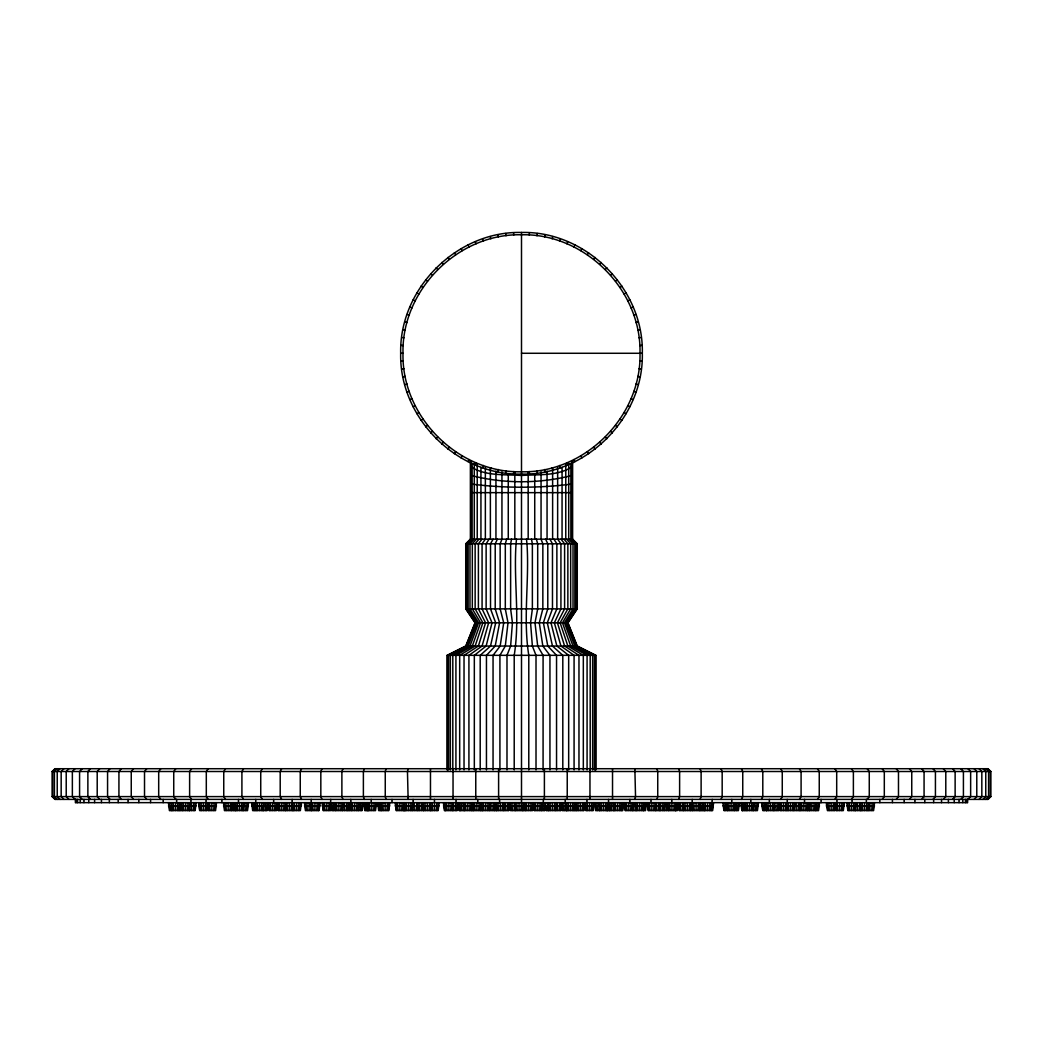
<?xml version="1.0" encoding="UTF-8"?>
<svg xmlns="http://www.w3.org/2000/svg" width="1043" height="1043" viewBox="0 0 1043 1043"><rect width="100%" height="100%" fill="white"/><g stroke="black" fill="none" stroke-linecap="round" stroke-linejoin="round"><path stroke-width="1.5" d="M400.681 353.277C399.091 288.715 456.938 230.868 521.5 232.459C586.062 230.868 643.909 288.715 642.319 353.277C643.909 417.839 586.062 475.686 521.5 474.096C456.938 475.686 399.091 417.839 400.681 353.277L403.002 353.277C401.438 289.954 458.177 233.215 521.5 234.779C584.823 233.215 641.562 289.954 639.998 353.277C641.562 416.6 584.823 473.339 521.5 471.775C458.177 473.339 401.438 416.6 403.002 353.277M498.606 768.717L498.606 799.394M544.394 799.394L544.394 768.717M513.599 473.848L513.756 471.527M529.244 235.027L529.401 232.719M475.764 768.717L475.764 799.394M516.494 539.166L516.037 543.807C513.521 580.912 520.118 618.551 514.212 655.33L514.212 769.903M567.236 799.394L567.236 768.717M177.401 810.541L177.871 802.641M180.309 810.541L180.778 802.641M187.571 810.541L188.04 802.641M193.32 810.541L193.789 802.641M205.236 810.541L205.706 802.641M213.698 810.541L214.167 802.641M230.008 810.541L230.477 802.641M233.463 810.541L233.932 802.641M241.311 810.541L241.78 802.641M245.692 810.541L246.148 802.641M261.337 810.541L261.793 802.641M265.352 810.541L265.822 802.641M274.609 810.541L275.065 802.641M283.644 810.541L284.113 802.641M291.114 810.541L291.584 802.641M298.507 810.541L298.976 802.641M310.97 810.541L311.283 807.451M316.785 810.541L317.255 802.641M328.675 810.541L329.132 802.641M340.709 810.541L341.178 802.641M346.302 810.541L346.771 802.641M349.418 810.541L349.887 802.641M356.563 810.541L357.019 802.641M360.265 810.541L360.735 802.641M373.681 810.541L374.137 802.641M386.992 810.541L387.461 802.641M401.698 810.541L402.155 802.641M410.512 810.541L410.981 802.641M416.066 810.541L416.522 805.9M423.184 810.541L423.497 807.451M429.129 810.541L429.586 802.641M436.326 810.541L436.782 802.641M450.732 810.541L451.202 802.641M455.348 810.541L455.817 802.641M469.663 810.541L470.132 802.641M478.75 810.541L479.206 802.641M481.97 810.541L482.27 807.451M487.589 810.541L488.059 802.641M492.844 810.541L493.3 802.641M502.113 810.541L502.583 802.641M507.054 810.541L507.524 802.641M520.913 810.541L521.383 802.641M530.613 810.541L531.07 802.641M539.661 810.541L540.131 802.641M542.973 810.541L543.39 799.394M554.185 810.541L554.641 802.641M559.126 810.541L559.583 802.641M572.385 810.541L572.855 802.641M575.397 810.541L575.853 802.641M582.098 810.541L582.568 802.641M591.368 810.541L591.837 802.641M605.253 810.541L605.722 802.641M619.503 810.541L619.959 802.641M621.054 808.99L621.354 805.9M630.65 810.541L631.119 802.641M641.562 810.541L642.019 802.641M643.661 810.541L643.974 807.451M653.687 810.541L654.157 802.641M658.068 810.541L658.537 802.641M662.488 810.541L662.957 802.641M673.83 810.541L674.286 802.641M675.486 810.541L675.786 807.451M689.11 810.541L689.566 802.641M697.936 810.541L698.406 802.641M700.414 810.541L700.87 805.9M709.449 810.541L709.918 802.641M711.117 807.451L710.805 810.541L711.613 802.641M732.942 810.541L733.412 802.641M736.58 810.541L737.049 802.641M751.39 810.541L751.847 802.641M755.601 810.541L756.058 802.641M772.107 810.541L772.576 802.641M776.8 810.541L777.27 802.641M785.379 810.541L785.848 802.641M792.276 810.541L792.745 802.641M798.064 810.541L798.521 802.641M805.717 810.541L806.187 802.641M808.012 805.9L807.543 810.541L808.508 802.641M813.683 810.541L814.153 802.641M816.708 810.541L817.177 802.641M833.018 810.541L833.474 802.641M841.479 810.541L841.949 802.641M853.396 810.541L853.865 802.641M859.145 810.541L859.615 802.641M866.407 810.541L866.863 802.641M871.752 810.541L872.209 802.641M505.725 473.066L506.038 470.758M536.962 235.796L537.275 233.489M453.04 768.717L453.04 799.394M589.96 799.394L589.96 768.717M178.77 810.541L179.565 802.641M188.926 810.541L189.735 802.641M194.689 810.541L195.484 802.641M206.592 810.541L207.401 802.641M215.067 810.541L215.875 802.641M231.363 810.541L232.172 802.641M234.831 810.541L235.366 807.451M242.667 810.541L243.475 802.641M247.048 810.541L247.856 802.641M262.693 810.541L263.501 805.9M266.721 810.541L267.516 802.641M275.965 810.541L276.773 802.641M285.013 810.541L285.808 802.641M292.483 810.541L293.018 807.451M299.876 810.541L300.684 802.641M318.141 810.541L318.949 802.641M330.031 810.541L330.761 799.394M342.078 810.541L342.873 802.641M347.671 810.541L348.466 802.641M357.918 810.541L358.727 802.641M361.621 810.541L362.429 802.641M375.037 810.541L375.845 802.641M388.361 810.541L389.156 802.641M403.054 810.541L403.863 802.641M411.868 810.541L412.676 802.641M430.485 810.541L431.02 807.451M437.682 810.541L438.49 802.641M452.101 810.541L452.91 802.641M456.704 810.541L457.512 802.641M471.032 810.541L471.827 802.641M480.106 810.541L480.914 802.641M488.958 810.541L489.754 802.641M494.199 810.541L495.008 802.641M503.482 810.541L504.277 802.641M508.41 810.541L509.219 802.641M522.282 810.541L523.091 802.641M531.969 810.541L532.777 802.641M541.03 810.541L541.825 802.641M544.329 810.541L545.137 802.641M555.541 810.541L556.349 802.641M560.482 810.541L561.29 802.641M573.754 810.541L574.55 802.641M583.467 810.541L584.276 802.641M592.737 810.541L593.532 802.641M606.609 810.541L607.417 802.641M620.859 810.541L621.667 802.641M622.254 810.541L623.062 802.641M632.019 810.541L632.827 802.641M642.918 810.541L643.727 802.641M645.03 810.541L645.826 802.641M655.056 810.541L655.851 802.641M659.424 810.541L660.232 802.641M663.856 810.541L664.652 802.641M675.186 810.541L675.994 802.641M676.842 810.541L677.65 802.641M690.466 810.541L691.274 802.641M699.305 810.541L700.114 802.641M701.77 810.541L702.578 802.641M712.16 810.541L712.969 802.641M734.311 810.541L735.119 802.641M737.949 810.541L738.744 802.641M752.746 810.541L753.554 802.641M756.957 810.541L757.766 802.641M773.476 810.541L774.271 802.641M778.169 810.541L778.965 802.641M793.645 810.541L794.44 802.641M799.42 810.541L799.955 807.451M807.073 810.541L807.882 802.641M808.912 810.541L809.707 802.641M815.039 810.541L815.848 802.641M818.064 810.541L818.872 802.641M834.374 810.541L835.182 802.641M842.848 810.541L843.644 802.641M854.752 810.541L855.56 802.641M860.514 810.541L861.049 807.451M867.763 810.541L868.571 802.641M873.108 810.541L873.917 802.641M430.472 768.717L430.472 799.394M511.526 539.166L510.627 543.807L510.627 608.864L512.439 622.801L510.627 646.047L506.989 655.33L506.989 769.903M612.528 799.394L612.528 768.717M497.928 471.775L498.385 469.506M544.615 237.061L545.072 234.779M179.266 810.541L180.191 802.641M189.435 810.541L190.361 802.641M196.11 802.641L195.184 810.541L169.396 810.541L168.458 802.641M216.488 802.641L215.562 810.541L208.131 810.541L207.505 807.451M231.872 810.541L232.798 802.641M235.327 810.541L235.94 807.451M243.175 810.541L244.101 802.641M248.469 802.641L247.543 810.541L224.428 810.541L223.502 802.641M263.188 810.541L264.127 802.641M268.103 802.641L267.217 810.541L252.641 810.541L251.715 802.641M285.508 810.541L286.434 802.641M320.058 802.641L319.119 810.541L305.403 810.541L304.465 802.641M331.152 807.451L330.527 810.541L323.095 810.541L322.17 802.641M342.573 810.541L343.499 802.641M348.166 810.541L349.092 802.641M363.055 802.641L362.13 810.541L331.687 810.541L330.761 805.9M376.471 802.641L375.532 810.541L364.711 810.541L363.772 802.641M389.782 802.641L388.856 810.541L378.648 810.541L377.722 802.641M403.55 810.541L404.475 802.641M412.376 810.541L413.302 802.641M439.116 802.641L438.177 810.541L396.118 810.541L395.193 802.641M452.597 810.541L453.522 805.9M457.825 807.451L457.212 810.541L444.383 810.541L443.444 802.641M471.527 810.541L472.453 802.641M480.601 810.541L481.227 807.451M489.454 810.541L490.379 802.641M494.695 810.541L495.608 802.641M503.978 810.541L504.903 802.641M522.778 810.541L523.703 805.9M533.09 807.451L532.465 810.541L510.535 810.541L509.61 802.641M541.526 810.541L542.451 802.641M545.854 802.641L544.824 810.541L534.094 810.541L533.156 802.641M556.036 810.541L556.975 802.641M561.603 807.451L560.978 810.541L546.167 810.541L545.541 807.451M574.25 810.541L575.175 802.641M594.158 802.641L593.232 810.541L585.788 810.541L584.862 802.641L583.963 810.541L562.399 810.541L561.46 802.641M607.117 810.541L608.043 802.641M621.354 810.541L622.293 802.641M623.688 802.641L622.749 810.541L595.579 810.541L594.653 802.641M632.514 810.541L633.44 802.641M643.414 810.541L644.352 802.641M646.451 802.641L645.526 810.541L625.083 810.541L624.144 802.641M655.552 810.541L656.477 802.641M659.932 810.541L660.858 802.641M665.278 802.641L664.352 810.541L664.143 807.451M675.681 810.541L676.607 802.641M677.963 807.451L677.337 810.541L648.12 810.541L647.181 802.641M690.961 810.541L691.887 802.641M699.801 810.541L700.87 802.641M702.265 810.541L703.204 805.9M711.313 810.541L712.239 799.394M713.595 802.641L712.656 810.541L679.097 810.541L678.159 802.641M734.807 810.541L735.732 802.641M739.37 802.641L738.444 810.541L723.881 810.541L722.942 802.641M753.242 810.541L754.18 802.641M758.391 802.641L757.453 810.541L741.821 810.541L740.895 802.641M773.971 810.541L774.897 805.9M794.14 810.541L795.066 802.641M809.407 810.541L810.333 802.641M815.535 810.541L816.473 802.641M819.498 802.641L818.572 810.541L800.137 810.541L799.212 802.641M844.269 802.641L843.344 810.541L835.899 810.541L835.287 807.451M855.26 810.541L856.186 802.641M868.258 810.541L869.197 802.641M874.542 802.641L873.604 810.541L847.816 810.541L846.89 802.641M408.139 768.717L407.461 771.507L408.139 799.394M634.861 799.394L635.539 796.604L634.861 768.717M490.223 469.989L490.836 467.733M552.164 238.821L552.777 236.578M386.066 768.717L385.258 771.507L385.258 796.604L386.066 799.394M506.663 539.166L505.307 543.807L505.307 608.864L508.006 622.801L505.307 646.047L499.923 655.33L499.923 769.903M656.934 799.394L657.742 796.604L657.742 771.507L656.934 768.717M470.823 464.187L470.823 466.795C485.438 476.286 504.734 474.278 521.5 475.465C538.266 474.278 557.562 476.286 572.177 466.795L572.177 464.187M364.32 768.717L363.381 771.507L363.381 796.604L364.32 799.394M678.68 799.394L679.619 796.604L679.619 771.507L678.68 768.717M482.661 467.694L483.404 465.491M559.596 241.063L560.339 238.873M342.951 768.717L341.882 771.507L341.882 796.604L342.951 799.394M700.049 799.394L701.118 796.604L701.118 771.507L700.049 768.717M447.147 769.903L447.147 655.33L465.739 646.047L475.034 622.801L465.739 608.864L465.739 543.807L470.38 539.166L572.62 539.166L577.261 543.807L577.261 608.864L567.966 622.801L577.261 646.047L595.853 655.33L595.853 769.903M475.269 464.904L476.156 462.753M566.844 243.801L567.731 241.65M322.013 768.717L320.827 771.507L320.827 796.604L322.013 799.394M720.987 799.394L722.173 796.604L722.173 771.507L720.987 768.717M301.57 768.717L300.254 771.507L300.254 796.604L301.57 799.394M497.407 539.166L495.216 543.807L495.216 608.864L499.597 622.801L495.216 646.047L486.455 655.33L486.455 769.903M741.43 799.394L742.746 796.604L742.746 771.507L741.43 768.717M573.911 246.995L574.941 244.909M468.059 461.645L469.089 459.559M470.823 473.626L470.823 475.36C503.117 483.861 539.883 483.861 572.177 475.36L572.177 473.626M281.636 768.717L280.202 771.507L280.202 796.604L281.636 799.394M761.364 799.394L762.798 796.604L762.798 771.507L761.364 768.717M262.288 768.717L260.737 771.507L260.737 796.604L262.288 799.394M493.104 539.166L490.523 543.807L490.523 608.864L495.686 622.801L490.523 646.047L480.197 655.33L480.197 769.903M780.712 799.394L782.263 796.604L782.263 771.507L780.712 768.717M461.084 457.916L462.245 455.895M580.755 250.659L581.916 248.638M243.567 768.717L241.911 771.507L241.911 796.604L243.567 799.394M799.433 799.394L801.089 796.604L801.089 771.507L799.433 768.717M225.523 768.717L223.75 771.507L223.75 796.604L225.523 799.394M489.076 539.166L486.129 543.807L486.129 608.864L492.022 622.801L486.129 646.047L474.33 655.33L474.33 769.903M817.477 799.394L819.25 796.604L819.25 771.507L817.477 768.717M454.37 453.744L455.661 451.802M587.339 254.753L588.63 252.823M208.17 768.717L206.305 771.507L206.305 796.604L208.17 799.394M834.83 799.394L836.695 796.604L836.695 771.507L834.83 768.717M191.586 768.717L189.617 771.507L189.617 796.604L191.586 799.394M851.414 799.394L853.383 796.604L853.383 771.507L851.414 768.717M175.798 768.717L173.738 771.507L173.738 796.604L175.798 799.394M867.202 799.394L869.262 796.604L869.262 771.507L867.202 768.717M447.942 449.129L449.364 447.291M593.636 259.264L595.058 257.425M160.844 768.717L158.692 771.507L158.692 796.604L160.844 799.394M882.156 799.394L884.308 796.604L884.308 771.507L882.156 768.717M481.983 539.166L478.398 543.807L478.398 608.864L485.582 622.801L478.398 646.047L464.031 655.33L464.031 769.903M146.75 768.717L144.521 771.507L144.521 796.604L146.75 799.394M896.25 799.394L898.479 796.604L898.479 771.507L896.25 768.717M133.569 768.717L131.249 771.507L131.249 796.604L133.569 799.394M478.998 539.166L475.139 543.807L475.139 608.864L482.857 622.801L475.139 646.047L459.676 655.33L459.676 769.903M909.431 799.394L911.751 796.604L911.751 771.507L909.431 768.717M121.314 768.717L118.928 771.507L118.928 796.604L121.314 799.394M921.686 799.394L924.072 796.604L924.072 771.507L921.686 768.717M441.841 444.122L443.366 442.375M599.634 264.192L601.159 262.445M110.023 768.717L107.572 771.507L107.572 796.604L110.023 799.394M476.416 539.166L472.323 543.807L472.323 608.864L480.523 622.801L472.323 646.047L455.921 655.33L455.921 769.903M932.977 799.394L935.428 796.604L935.428 771.507L932.977 768.717M99.737 768.717L97.208 771.507L97.208 796.604L99.737 799.394M943.263 799.394L945.792 796.604L945.792 771.507L943.263 768.717M90.454 768.717L87.873 771.507L87.873 796.604L90.454 799.394M952.546 799.394L955.127 796.604L955.127 771.507L952.546 768.717M82.214 768.717L79.581 771.507L79.581 796.604L82.214 799.394M960.786 799.394L963.419 796.604L963.419 771.507L960.786 768.717M75.031 768.717L72.358 771.507L72.358 796.604L75.031 799.394M472.583 539.166L468.138 543.807L468.138 608.864L477.029 622.801L468.138 646.047L450.354 655.33L450.354 769.903M967.969 799.394L970.642 796.604L970.642 771.507L967.969 768.717M68.916 768.717L66.217 771.507L66.217 796.604L68.916 799.394M974.084 799.394L976.783 796.604L976.783 771.507L974.084 768.717M63.897 768.717L61.172 771.507L61.172 796.604L63.897 799.394M471.371 539.166L466.808 543.807L466.808 608.864L475.921 622.801L466.808 646.047L448.581 655.33L448.581 769.903M979.103 799.394L981.828 796.604L981.828 771.507L979.103 768.717M59.986 768.717L57.235 771.507L57.235 796.604L59.986 799.394M983.014 799.394L985.765 796.604L985.765 771.507L983.014 768.717M57.182 768.717L54.405 771.507L54.405 796.604L57.182 799.394M470.628 539.166L465.999 543.807L465.999 608.864L475.256 622.801L465.999 646.047L447.499 655.33L447.499 769.903M985.818 799.394L988.595 796.604L988.595 771.507L985.818 768.717M55.501 768.717L52.711 771.507L52.711 796.604L55.501 799.394M987.499 799.394L990.289 796.604L990.289 771.507L987.499 768.717M52.15 771.507L54.94 768.717L988.06 768.717L990.85 771.507L990.85 796.604L988.06 799.394L54.94 799.394L52.15 796.604L52.15 771.507L990.85 771.507M436.065 438.712L437.708 437.069M605.292 269.485L606.935 267.842M470.823 483.131L470.823 484.004C504.212 488.28 538.788 488.28 572.177 484.004L572.177 483.131M430.655 432.936L432.402 431.411M610.598 275.143L612.345 273.618M425.648 426.835L427.487 425.414M615.513 281.141L617.352 279.72M421.033 420.407L422.976 419.117M620.024 287.438L621.967 286.147M416.861 413.693L418.882 412.533M624.118 294.022L626.139 292.861M413.132 406.718L415.218 405.688M627.782 300.866L629.868 299.836M409.873 399.508L412.024 398.622M630.976 307.933L633.127 307.046M407.083 392.116L409.286 391.373M633.714 315.182L635.917 314.438M404.788 384.554L407.044 383.941M635.956 322.613L638.212 322.013M403.002 376.849L405.284 376.393M637.716 330.162L639.998 329.705M401.711 369.053L404.019 368.74M638.981 337.815L641.289 337.502M470.823 492.648L572.177 492.648M400.942 361.178L403.25 361.021M639.75 345.533L642.058 345.376M521.5 353.277L639.75 353.277M639.998 353.277L642.319 353.277M465.739 543.807L577.261 543.807M465.739 608.864L577.261 608.864M475.034 622.801L567.966 622.801M465.739 646.047L577.261 646.047M447.147 655.33L595.853 655.33M52.15 796.604L990.85 796.604M168.458 805.9L180.191 805.9M181.065 802.641L181.065 805.9L196.11 805.9M198.731 802.641L198.731 805.9L216.488 805.9M223.502 805.9L233.932 805.9M234.805 802.641L234.805 805.9L248.469 805.9M251.715 805.9L254.036 805.9L254.505 810.541M254.831 802.641L254.831 805.9L291.584 805.9M292.157 799.394L292.001 805.9L301.349 805.9L301.349 802.641L300.371 810.541L278.077 810.541L277.138 802.641M304.465 805.9L320.058 805.9M322.17 805.9L349.092 805.9M350.057 802.641L350.057 805.9L363.055 805.9M363.772 805.9L366.106 805.9L366.562 810.541M366.393 802.641L366.393 805.9L376.471 805.9M377.722 805.9L380.043 805.9L380.512 810.541M380.486 802.641L380.486 805.9L389.782 805.9M395.193 805.9L413.302 805.9M414.201 805.9L421.333 805.9M422.624 802.641L422.624 805.9L429.586 805.9M429.82 802.641L429.82 805.9L439.116 805.9M443.444 805.9L457.512 805.9M458.112 802.641L459.533 810.541M459.181 802.641L459.181 805.9L490.379 805.9M490.979 805.9L504.903 805.9M505.19 805.9L532.777 805.9M533.156 805.9L542.451 805.9M543.442 805.9L556.975 805.9M557.262 805.9L575.175 805.9M575.593 802.641L575.593 805.9L594.158 805.9M594.653 805.9L623.688 805.9M624.144 805.9L646.451 805.9M647.181 805.9L665.278 805.9M667.324 802.641L667.324 805.9L676.607 805.9M678.159 805.9L712.239 805.9M722.942 805.9L739.37 805.9M740.895 805.9L743.985 805.9L744.441 810.541M744.885 802.641L744.885 805.9L758.391 805.9M761.859 802.641L761.859 805.9L798.521 805.9M799.212 805.9L816.473 805.9M817.177 805.9L819.498 805.9M826.512 802.641L826.512 805.9L844.269 805.9M846.89 805.9L856.186 805.9M857.294 805.9L869.197 805.9M869.888 805.9L874.542 805.9M799.916 810.541L779.812 810.541L778.873 805.9M400.942 345.376L403.25 345.533M639.75 361.021L642.058 361.178M401.711 337.502L404.019 337.815M638.981 368.74L641.289 369.053M403.002 329.705L405.284 330.162M637.716 376.393L639.998 376.849M404.788 322.013L407.044 322.613M635.956 383.941L638.212 384.554M407.083 314.438L409.286 315.182M633.714 391.373L635.917 392.116M630.976 398.622L633.127 399.508M409.873 307.046L412.024 307.933M413.132 299.836L415.218 300.866M627.782 405.688L629.868 406.718M416.861 292.861L418.882 294.022M624.118 412.533L626.139 413.693M620.024 419.117L621.967 420.407M421.033 286.147L422.976 287.438M425.648 279.72L427.487 281.141M615.513 425.414L617.352 426.835M610.598 431.411L612.345 432.936M430.655 273.618L432.402 275.143M436.065 267.842L437.708 269.485M605.292 437.069L606.935 438.712M572.372 539.166L577.001 543.807L577.001 608.864L567.744 622.801L577.001 646.047L595.501 655.33L595.501 769.903M571.629 539.166L576.192 543.807L576.192 608.864L567.079 622.801L576.192 646.047L594.419 655.33L594.419 769.903M570.417 539.166L574.862 543.807L574.862 608.864L565.971 622.801L574.862 646.047L592.646 655.33L592.646 769.903M566.584 539.166L570.677 543.807L570.677 608.864L562.477 622.801L570.677 646.047L587.079 655.33L587.079 769.903M441.841 262.445L443.366 264.192M599.634 442.375L601.159 444.122M564.002 539.166L567.861 543.807L567.861 608.864L560.143 622.801L567.861 646.047L583.324 655.33L583.324 769.903M561.017 539.166L564.602 543.807L564.602 608.864L557.418 622.801L564.602 646.047L578.969 655.33L578.969 769.903M447.942 257.425L449.364 259.264M593.636 447.291L595.058 449.129M454.37 252.823L455.661 254.753M587.339 451.802L588.63 453.744M553.924 539.166L556.871 543.807L556.871 608.864L550.978 622.801L556.871 646.047L568.67 655.33L568.67 769.903M461.084 248.638L462.245 250.659M580.755 455.895L581.916 457.916M549.896 539.166L552.477 543.807L552.477 608.864L547.314 622.801L552.477 646.047L562.803 655.33L562.803 769.903M468.059 244.909L469.089 246.995M573.911 459.559L574.941 461.645M545.593 539.166L547.784 543.807L547.784 608.864L543.403 622.801L547.784 646.047L556.545 655.33L556.545 769.903M475.269 241.65L476.156 243.801M566.844 462.753L567.731 464.904M482.661 238.873L483.404 241.063M559.596 465.491L560.339 467.694M536.337 539.166L537.693 543.807L537.693 608.864L534.994 622.801L537.693 646.047L543.077 655.33L543.077 769.903M490.223 236.578L490.836 238.821M552.164 467.733L552.777 469.989M860.827 810.541L859.901 802.641M826.512 805.9L827.438 810.541L834.869 810.541L835.808 802.641M785.77 805.9L786.709 810.541M766.54 810.541L765.601 802.641M761.859 805.9L762.798 810.541L778.665 810.541L779.59 802.641M744.885 805.9L745.81 810.541M742.59 810.541L741.651 802.641M727.375 810.541L726.436 802.641M703.869 810.541L702.943 802.641M692.369 810.541L691.431 802.641M683.53 810.541L682.604 802.641M667.324 805.9L668.25 810.541M635.982 810.541L635.057 802.641L635.148 810.541M613.923 810.541L612.997 802.641M608.864 802.641L609.725 810.541M606.857 807.451L607.469 810.541M599.673 810.541L598.747 802.641M575.593 805.9L576.531 810.541M565.88 805.9L566.805 810.541L565.88 802.641M566.545 810.541L565.619 802.641M547.679 805.9L548.605 810.541M525.033 810.541L524.107 802.641M514.408 805.9L515.346 810.541M495.608 805.9L496.546 810.541M482.022 810.541L481.084 802.641M473.17 810.541L472.244 802.641M464.096 810.541L463.157 802.641M459.181 805.9L460.106 810.541M458.112 805.9L459.037 810.541L508.906 810.541L509.844 802.641M445.165 810.541L444.07 802.641M429.82 805.9L430.746 810.541M422.624 805.9L423.549 810.541M417.604 810.541L416.522 802.641M404.319 807.451L404.932 810.541M403.511 807.451L404.136 810.541M380.486 805.9L381.412 810.541M368.101 810.541L367.175 802.641M366.393 805.9L367.319 810.541M350.057 805.9L350.983 810.541M335.142 810.541L334.203 802.641M310.762 805.9L311.375 808.99M311.205 810.541L310.279 802.641M292.001 805.9L292.979 810.541M268.103 805.9L269.029 810.541L276.46 810.541L277.399 802.641M254.831 805.9L255.757 810.541M234.805 805.9L235.731 810.541M198.731 805.9L199.656 810.541L207.101 810.541L208.026 802.641M181.065 805.9L181.99 810.541M171.834 810.541L170.791 802.641M497.928 234.779L498.385 237.061M544.615 469.506L545.072 471.775M531.474 539.166L532.373 543.807L532.373 608.864L530.561 622.801L532.373 646.047L536.011 655.33L536.011 769.903M861.322 810.541L860.527 802.641M848.311 810.541L847.516 802.641M836.408 810.541L835.599 802.641M827.933 810.541L827.125 802.641M800.633 810.541L799.838 802.641M787.204 810.541L786.396 802.641M780.307 810.541L779.499 802.641M767.035 810.541L766.227 802.641M763.293 810.541L762.485 802.641M746.306 810.541L745.51 802.641M743.085 810.541L742.277 802.641M742.329 810.541L741.521 802.641M727.871 810.541L727.062 802.641M724.377 810.541L723.568 802.641M704.377 810.541L703.569 802.641M692.865 810.541L692.057 802.641M684.025 810.541L683.217 802.641M679.593 810.541L678.784 802.641M668.746 810.541L667.937 802.641M648.616 810.541L647.807 802.641M636.478 810.541L635.669 802.641M625.578 810.541L624.77 802.641M614.418 810.541L613.623 802.641M610.233 810.541L609.425 802.641M607.43 807.451L607.965 810.541M600.168 810.541L599.373 802.641M596.088 810.541L595.279 802.641M586.296 810.541L585.488 802.641M577.027 810.541L576.218 802.641M566.414 802.641L567.314 810.541M566.414 805.9L566.949 808.99M566.245 805.9L566.779 808.99M562.894 810.541L562.086 802.641M549.1 810.541L548.292 802.641M545.854 805.9L546.662 810.541M534.59 810.541L533.781 802.641M525.529 810.541L524.72 802.641M515.842 810.541L515.033 802.641M511.031 810.541L510.223 802.641M497.042 810.541L496.233 802.641M482.518 810.541L481.71 802.641M473.665 810.541L472.87 802.641M464.591 810.541L463.783 802.641M460.615 810.541L459.807 802.641M445.661 810.541L444.853 802.641M444.07 805.9L444.879 810.541M431.241 810.541L430.433 802.641M424.045 810.541L423.236 802.641M418.113 810.541L417.304 802.641M405.44 810.541L404.632 802.641M404.097 807.451L404.632 810.541M396.614 810.541L395.805 802.641M381.921 810.541L381.112 802.641M379.144 810.541L378.348 802.641M368.596 810.541L367.788 802.641M367.814 810.541L367.006 802.641M365.206 810.541L364.398 802.641M351.478 810.541L350.774 799.394M335.637 810.541L334.829 802.641M332.195 810.541L331.387 802.641M323.591 810.541L322.782 802.641M311.701 810.541L310.905 802.641M305.899 810.541L305.091 802.641M293.474 810.541L292.627 802.641M285.234 805.9L286.043 810.541M278.572 810.541L277.764 802.641M269.524 810.541L268.729 802.641M256.252 810.541L255.457 802.641M253.136 810.541L252.341 802.641M236.226 810.541L235.431 802.641M224.936 810.541L224.128 802.641M208.626 810.541L207.818 802.641M200.152 810.541L199.356 802.641M182.486 810.541L181.691 802.641M172.33 810.541L171.521 802.641M169.892 810.541L169.083 802.641M505.725 233.489L506.038 235.796M536.962 470.758L537.275 473.066M862.691 810.541L862.222 802.641M855.117 807.451L855.429 810.541M849.68 810.541L849.211 802.641M837.764 810.541L837.294 802.641M829.302 810.541L828.833 802.641M809.655 807.451L809.968 810.541M802.002 810.541L801.532 802.641M788.56 810.541L788.091 802.641M781.663 810.541L781.207 802.641M768.391 810.541L767.935 802.641M764.649 810.541L764.18 802.641M747.675 810.541L747.205 802.641M729.226 810.541L728.77 802.641M725.732 810.541L725.276 802.641M705.733 810.541L705.264 802.641M694.221 810.541L693.764 802.641M685.381 810.541L684.925 802.641M680.949 810.541L680.492 802.641M670.101 810.541L669.645 802.641M649.972 810.541L649.515 802.641M637.847 810.541L637.377 802.641M632.827 805.9L633.297 810.541M626.934 810.541L626.478 802.641M615.787 810.541L615.318 802.641M611.589 810.541L611.12 802.641M608.864 805.9L609.334 810.541M601.537 810.541L601.068 802.641M597.443 810.541L596.974 802.641M587.652 810.541L587.183 802.641M578.383 810.541L577.926 802.641M568.67 810.541L568.2 802.641M564.25 810.541L563.794 802.641M550.469 810.541L550 802.641M548.018 810.541L547.679 802.641M535.946 810.541L535.476 802.641M526.884 810.541L526.428 802.641M517.198 810.541L516.741 802.641M512.387 810.541L511.93 802.641M498.398 810.541L497.941 802.641M495.777 807.451L496.077 810.541M483.874 810.541L483.417 802.641M475.034 810.541L474.565 802.641M465.947 810.541L465.491 802.641M461.971 810.541L461.501 802.641M447.017 810.541L446.56 802.641M432.61 810.541L432.141 802.641M425.414 810.541L424.944 802.641M419.469 810.541L418.999 802.641M406.796 810.541L406.327 802.641M397.97 810.541L397.513 802.641M383.276 810.541L382.807 802.641M369.965 810.541L369.496 802.641M352.834 810.541L352.378 802.641M336.993 810.541L336.537 802.641M333.551 810.541L333.082 802.641M324.96 810.541L324.49 802.641M313.069 810.541L312.6 802.641M307.255 810.541L306.798 802.641M294.791 810.541L294.335 802.641M287.399 810.541L286.942 802.641M279.928 810.541L279.472 802.641M270.893 810.541L270.424 802.641M257.621 810.541L257.152 802.641M237.595 810.541L237.126 802.641M226.292 810.541L225.823 802.641M209.982 810.541L209.526 802.641M201.521 810.541L201.051 802.641M189.291 807.451L189.604 810.541M183.855 810.541L183.385 802.641M173.686 810.541L173.229 802.641M170.791 805.9L171.248 810.541M526.506 539.166L526.963 543.807C529.479 580.912 522.882 618.551 528.788 655.33L528.788 769.903M513.599 232.719L513.756 235.027M529.244 471.527L529.401 473.848M967.617 799.394L967.617 802.641L75.383 802.641L75.383 799.394M967.083 799.394L967.083 802.641M965.466 799.394L965.466 802.641M962.78 799.394L962.78 802.641M959.038 799.394L959.038 802.641M954.241 799.394L954.241 802.641M948.4 799.394L948.4 802.641M941.542 799.394L941.542 802.641M933.654 799.394L933.654 802.641M924.789 799.394L924.789 802.641M914.933 799.394L914.933 802.641M904.151 799.394L904.151 802.641M892.43 799.394L892.43 802.641M879.823 799.394L879.823 802.641M869.888 802.641L869.888 810.541M866.355 799.394L866.355 802.641M864.543 802.641L864.543 810.541M857.294 802.641L857.294 810.541M852.053 799.394L852.053 802.641M851.531 802.641L851.531 810.541M839.628 802.641L839.628 810.541M836.955 799.394L836.955 802.641M831.154 802.641L831.154 810.541M821.089 799.394L821.089 802.641M811.819 802.641L811.819 810.541M804.518 799.394L804.518 802.641M803.853 802.641L803.853 810.541M796.2 802.641L796.2 810.541M790.425 802.641L790.425 810.541M787.256 799.394L787.256 802.641M783.528 802.641L783.528 810.541M774.897 802.641L774.949 810.541M770.255 802.641L770.255 810.541M769.343 799.394L769.343 802.641M766.514 807.451L766.514 810.541M753.737 802.641L753.737 810.541M750.843 799.394L750.843 802.641M749.526 802.641L749.526 810.541M743.985 802.641L743.985 805.9M731.795 799.394L731.795 802.641M731.091 802.641L731.091 810.541M707.584 802.641L707.584 810.541M704.142 807.451L704.142 810.541M696.085 802.641L696.085 810.541M692.226 799.394L692.226 802.641M687.246 802.641L687.246 810.541M682.813 805.9L682.813 810.541M671.796 799.394L671.966 810.541M666.321 802.641L666.321 810.541M660.636 805.9L660.636 810.541M656.216 802.641L656.216 810.541M651.836 802.641L651.836 810.541M651.001 799.394L651.001 802.641M644.131 802.641L644.131 805.9M639.698 802.641L639.698 810.541M629.894 799.394L629.894 802.641M628.799 802.641L628.799 810.541M617.639 802.641L617.639 810.541M613.453 802.641L613.453 810.541M608.538 799.394L608.538 802.641M603.389 802.641L603.389 810.541M599.295 807.451L599.295 810.541M590.195 769.903L590.195 655.33L573.024 646.047L564.432 622.801L573.024 608.864L573.024 543.807L568.722 539.166L568.722 463.196M589.517 802.641L589.517 810.541M586.961 799.394L586.961 802.641M580.247 802.641L580.247 810.541M574.08 769.903L574.08 655.33L560.925 646.047L554.354 622.801L560.925 608.864L560.925 543.807L557.64 539.166L557.64 467.277M572.62 461.045L572.62 539.166M572.177 461.084L572.177 539.166M570.873 463.248L570.873 539.166M570.534 802.641L570.534 810.541M566.114 807.451L566.114 810.541M565.775 464.67L565.775 539.166M565.228 799.394L565.228 802.641M562.06 467.42L562.06 539.166M557.262 802.641L557.262 810.541M552.621 468.672L552.621 539.166M552.321 802.641L552.321 810.541M549.948 769.903L549.948 655.33L542.842 646.047L539.283 622.801L542.842 608.864L542.842 543.807L541.056 539.166L541.056 471.762M547.053 471.097L547.053 539.166M537.81 802.641L537.81 810.541M534.733 475.126L534.733 539.166M528.749 802.641L528.749 810.541M528.175 472.557L528.175 539.166M523.312 805.9L523.312 810.541M521.5 232.459L521.5 474.096M521.5 475.465L521.5 802.641M519.062 802.641L519.062 810.541M514.825 472.557L514.825 539.166M514.251 802.641L514.251 810.541M508.267 475.126L508.267 539.166M505.19 802.641L505.19 810.541M501.944 471.762L501.944 539.166L500.158 543.807L500.158 608.864L503.717 622.801L500.158 646.047L493.052 655.33L493.052 769.903M500.262 802.641L500.262 810.541M499.61 799.394L499.61 802.641M495.946 471.097L495.946 539.166M490.979 802.641L490.979 810.541M490.379 468.672L490.379 539.166M485.738 802.641L485.738 810.541M485.36 467.277L485.36 539.166L482.075 543.807L482.075 608.864L488.646 622.801L482.075 646.047L468.92 655.33L468.92 769.903M480.94 467.42L480.94 539.166M477.772 799.394L477.772 802.641M477.225 464.67L477.225 539.166M476.886 802.641L476.886 810.541M474.278 463.196L474.278 539.166L469.976 543.807L469.976 608.864L478.568 622.801L469.976 646.047L452.805 655.33L452.805 769.903M472.727 807.451L472.727 810.541M472.127 463.248L472.127 539.166M470.823 461.084L470.823 539.166M470.38 461.045L470.38 539.166M467.812 802.641L467.812 810.541M463.835 807.451L463.835 810.541M458.724 802.641L458.724 805.9M456.039 799.394L456.039 802.641M453.483 802.641L453.483 810.541M448.881 802.641L448.881 810.541M434.462 799.394L434.462 810.541M427.265 802.641L427.265 810.541M421.333 802.641L421.333 810.541M414.201 802.641L414.201 810.541M413.106 799.394L413.106 802.641M408.66 802.641L408.66 810.541M399.834 802.641L399.834 810.541M391.999 799.394L391.999 802.641M385.141 802.641L385.141 810.541M380.043 802.641L380.043 805.9M371.816 802.641L371.816 810.541M371.204 799.394L371.204 802.641M366.106 802.641L366.106 805.9M359.34 802.641L358.414 810.541L358.401 805.9M354.698 802.641L354.698 810.541M344.451 802.641L344.451 810.541M338.858 802.641L338.858 810.541M326.811 802.641L326.811 810.541M319.575 802.641L318.637 810.541L319.432 802.641M314.921 802.641L314.921 810.541M311.205 799.394L311.205 802.641M309.119 802.641L309.119 810.541M296.655 802.641L296.655 810.541M289.263 802.641L289.263 810.541M281.793 802.641L281.793 810.541M273.657 799.394L273.657 802.641M272.744 802.641L272.744 810.541M263.501 802.641L263.501 810.541M259.472 802.641L259.472 810.541M255.744 799.394L255.744 802.641M254.036 802.641L254.036 805.9M243.827 802.641L243.827 810.541M239.447 802.641L239.447 810.541M238.482 799.394L238.482 802.641M228.156 802.641L228.156 810.541M221.911 799.394L221.911 802.641M211.846 802.641L211.846 810.541M206.045 799.394L206.045 802.641M203.372 802.641L203.372 810.541M191.469 802.641L191.469 810.541M190.947 799.394L190.947 802.641M185.706 802.641L185.706 810.541M176.645 799.394L176.645 802.641M175.55 802.641L175.55 810.541M163.177 799.394L163.177 802.641M150.57 799.394L150.57 802.641M138.849 799.394L138.849 802.641M128.067 799.394L128.067 802.641M118.211 799.394L118.211 802.641M109.346 799.394L109.346 802.641M101.458 799.394L101.458 802.641M94.6 799.394L94.6 802.641M88.759 799.394L88.759 802.641M83.962 799.394L83.962 802.641M80.22 799.394L80.22 802.641M77.534 799.394L77.534 802.641M75.917 799.394L75.917 802.641"/></g></svg>
